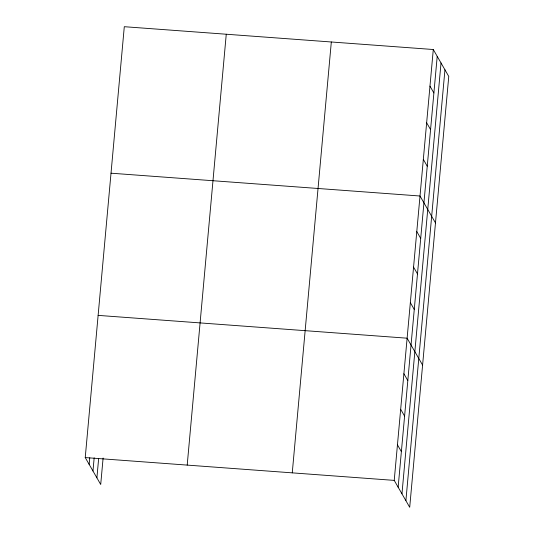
<?xml version="1.0" encoding="UTF-8"?>
<svg xmlns="http://www.w3.org/2000/svg" width="534" height="534" viewBox="0 0 534 534"><rect width="100%" height="100%" fill="white"/><g stroke="black" fill="none" stroke-linecap="round" stroke-linejoin="round"><path stroke-width="0.8" d="M103.109 458.032L100.712 484.485L85.233 457.571L124.295 26.7L433.288 49.515L448.767 76.429L409.705 507.3L394.226 480.386L433.288 49.515M89.158 464.393L89.759 457.778M92.969 471.021L94.171 457.798M96.901 477.857L98.623 458.839M187.2 465.101L226.262 34.229M292.258 472.857L331.32 41.986M398.15 487.208L437.212 56.337M401.962 493.837L441.024 62.965M405.893 500.672L444.949 69.8M111.019 173.196L420.011 196.011L435.484 222.925M98.123 315.38L407.115 338.196L422.594 365.116M85.233 457.571L394.226 480.386M429.97 86.141L433.888 92.963M426.646 122.767L430.571 129.582M423.329 159.386L427.247 166.207M416.787 231.556L420.705 238.378M413.563 267.107L417.481 273.929M410.339 302.651L414.264 309.473M403.898 373.747L407.816 380.568M400.674 409.291L404.592 416.113M397.45 444.842L401.374 451.657"/></g></svg>
